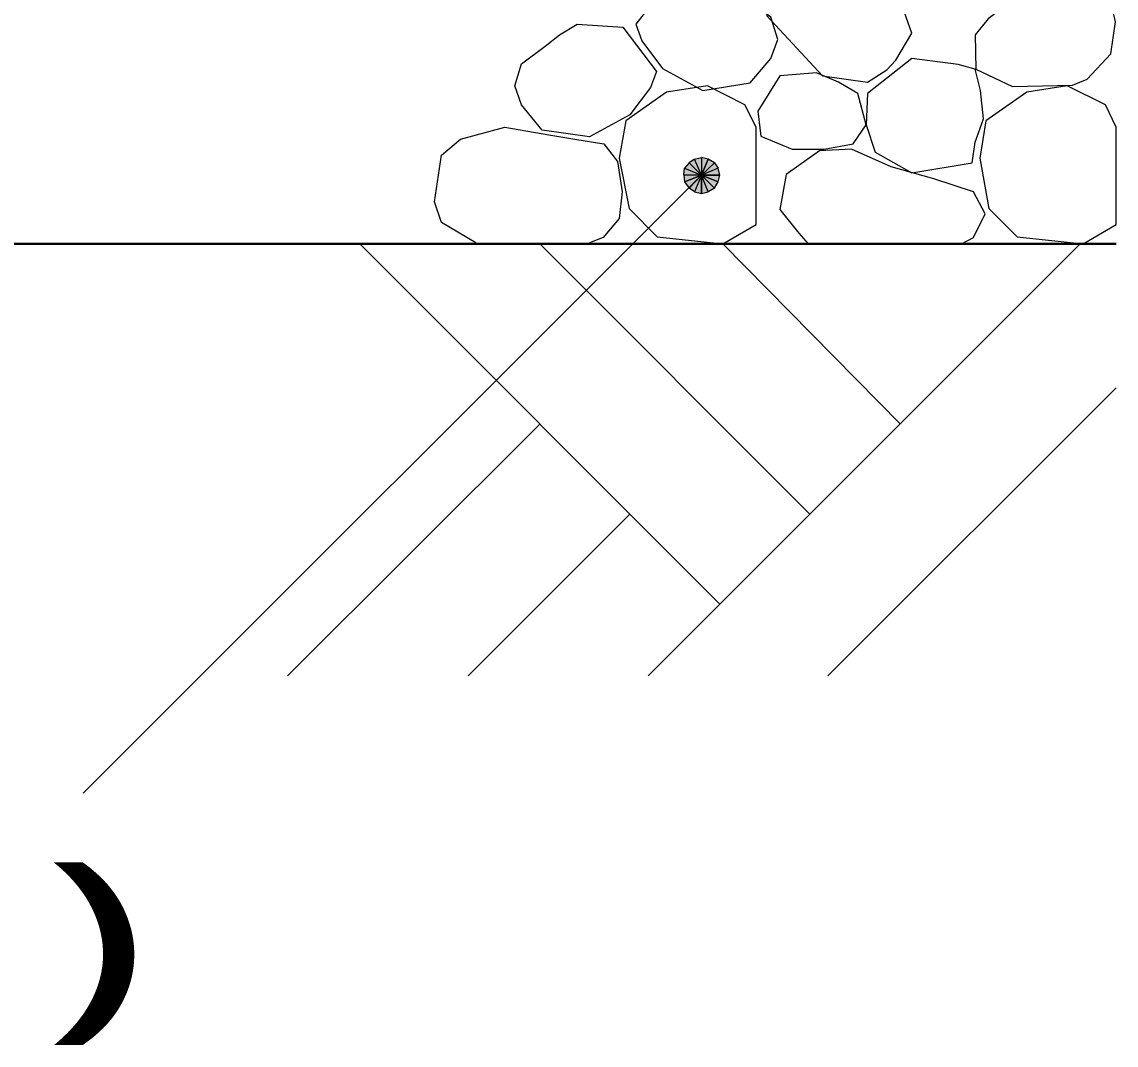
# Model space of a CAD drawing. Header units: millimetres. Extents: x 0 to 420, y 0 to 297.
# Drawn here: x 174.3 to 204.68, y 83.45 to 111.87 of the extents above; entities that cross this region are included whole.
import ezdxf
from ezdxf.enums import TextEntityAlignment as Align

# ---------------------------------------------------------------- set-up
doc = ezdxf.new("R2010")
doc.units = ezdxf.units.MM
doc.styles.add('kst32b', font='NotoSansJP-Variable.ttf')

msp = doc.modelspace()

# ---------------------------------------------------------------- hatches: boundary and pattern name
h = msp.add_hatch(color=7)
h.paths.add_polyline_path([(192.828, 107.95), (192.701, 107.802), (193.167, 107.611), (192.828, 107.95)])
h.paths.add_polyline_path([(192.701, 107.802), (193.167, 107.611), (192.68, 107.611), (192.701, 107.802)])
h.paths.add_polyline_path([(193.167, 107.611), (192.68, 107.611), (192.701, 107.421), (193.167, 107.611)])
h = msp.add_hatch(color=7)
h.paths.add_polyline_path([(193.358, 108.056), (193.167, 108.098), (193.167, 107.611), (193.358, 108.056)])
h.paths.add_polyline_path([(193.167, 108.098), (193.167, 107.611), (192.977, 108.056), (193.167, 108.098)])
h.paths.add_polyline_path([(193.167, 107.611), (192.977, 108.056), (192.828, 107.95), (193.167, 107.611)])
h = msp.add_hatch(color=7)
h.paths.add_polyline_path([(193.675, 107.611), (193.633, 107.802), (193.167, 107.611), (193.675, 107.611)])
h.paths.add_polyline_path([(193.633, 107.802), (193.167, 107.611), (193.527, 107.95), (193.633, 107.802)])
h.paths.add_polyline_path([(193.167, 107.611), (193.527, 107.95), (193.358, 108.056), (193.167, 107.611)])
h = msp.add_hatch(color=7)
h.paths.add_polyline_path([(192.701, 107.421), (192.828, 107.252), (193.167, 107.611), (192.701, 107.421)])
h.paths.add_polyline_path([(192.828, 107.252), (193.167, 107.611), (192.977, 107.146), (192.828, 107.252)])
h.paths.add_polyline_path([(193.167, 107.611), (192.977, 107.146), (193.167, 107.103), (193.167, 107.611)])
h = msp.add_hatch(color=7)
h.paths.add_polyline_path([(193.167, 107.103), (193.358, 107.146), (193.167, 107.611), (193.167, 107.103)])
h.paths.add_polyline_path([(193.358, 107.146), (193.167, 107.611), (193.527, 107.252), (193.358, 107.146)])
h.paths.add_polyline_path([(193.167, 107.611), (193.527, 107.252), (193.633, 107.421), (193.167, 107.611)])
msp.add_hatch(color=7).paths.add_polyline_path([(193.633, 107.421), (193.675, 107.611), (193.167, 107.611), (193.633, 107.421)])

# ---------------------------------------------------------------- linework, layer by layer
at = {"lineweight": 13}
for points in [[(198.311, 110.532), (198.564, 110.807), (199.009, 111.548), (198.692, 112.437), (197.908, 113.623), (196.765, 114.194), (195.114, 113.051), (194.987, 112.035), (196.533, 110.363), (197.781, 110.194)], [(203.475, 110.109), (203.877, 110.278), (204.534, 110.977), (204.661, 111.866), (204.491, 112.649), (204.279, 113.136), (203.645, 113.813), (203.073, 113.623), (202.184, 113.284), (201.888, 112.522), (201.126, 111.95), (200.766, 111.506), (200.787, 110.554), (201.803, 110.067)], [(194.522, 110.172), (195.093, 110.85), (195.284, 111.379), (195.093, 111.993), (194.437, 112.48), (194.035, 112.818), (193.548, 113.093), (192.278, 113.009), (191.347, 111.802), (191.516, 111.337), (192.087, 110.575), (193.209, 109.961)], [(188.743, 108.86), (188.172, 109.559), (187.981, 110.088), (188.172, 110.702), (188.828, 111.188), (189.23, 111.506), (189.717, 111.802), (190.987, 111.718), (191.918, 110.49), (191.749, 110.046), (191.177, 109.284), (190.055, 108.67)], [(200.766, 108.521), (200.999, 109.178), (200.914, 109.961), (200.766, 110.554), (200.3, 110.68), (199.009, 110.85), (197.781, 109.876), (197.739, 109.008), (197.993, 108.246), (199.009, 107.675), (200.681, 107.95)], [(196.575, 108.331), (197.379, 108.479), (197.739, 109.008), (197.506, 109.876), (196.977, 110.194), (196.363, 110.448), (195.347, 110.363), (194.733, 109.389), (194.818, 108.691), (195.686, 108.331)], [(194.691, 108.945), (194.374, 109.559), (193.336, 110.088), (192.193, 109.918), (191.071, 109.114), (190.881, 108.077), (191.156, 106.68), (191.939, 105.897), (193.76, 105.706), (194.691, 106.236)], [(204.682, 108.945), (204.385, 109.559), (203.327, 110.088), (202.205, 109.918), (201.062, 109.114), (200.893, 108.077), (201.147, 106.68), (201.93, 105.897), (203.771, 105.706), (204.682, 106.236)]]:
    msp.add_lwpolyline(points, close=True, dxfattribs=at)
for points in [[(186.902, 105.727), (185.949, 106.299), (185.759, 106.871), (185.949, 108.162), (186.478, 108.606), (187.706, 108.945), (188.934, 108.733), (189.653, 108.606), (190.458, 108.479), (190.839, 107.992), (190.966, 107.146), (190.881, 106.405), (190.437, 105.876), (190.055, 105.727)], [(200.385, 105.706), (200.724, 105.876), (201.041, 106.532), (200.724, 107.146), (199.623, 107.505), (198.437, 107.844), (197.337, 108.331), (196.448, 108.289), (195.517, 107.632), (195.347, 106.659), (195.876, 106.003), (196.13, 105.706)], [(193.167, 107.611), (176.001, 90.445)], [(183.684, 105.706), (193.675, 95.695)], [(196.173, 98.192), (188.68, 105.706)], [(191.685, 93.705), (203.687, 105.706)], [(193.76, 105.706), (198.692, 100.69)], [(204.682, 101.706), (196.681, 93.705)], [(181.674, 93.705), (188.68, 100.69)], [(191.177, 98.192), (186.69, 93.705)]]:
    msp.add_lwpolyline(points, dxfattribs=at)
at = {"lineweight": 0}
for points in [[(192.828, 107.95), (192.701, 107.802), (193.167, 107.611)], [(193.167, 107.611), (192.977, 108.056), (192.828, 107.95)], [(193.167, 108.098), (193.167, 107.611), (192.977, 108.056)], [(193.358, 108.056), (193.167, 108.098), (193.167, 107.611)], [(193.167, 107.611), (193.527, 107.95), (193.358, 108.056)], [(193.633, 107.802), (193.167, 107.611), (193.527, 107.95)], [(192.701, 107.802), (193.167, 107.611), (192.68, 107.611)], [(193.167, 107.611), (192.68, 107.611), (192.701, 107.421)], [(192.701, 107.421), (192.828, 107.252), (193.167, 107.611)], [(192.828, 107.252), (193.167, 107.611), (192.977, 107.146)], [(193.167, 107.611), (192.977, 107.146), (193.167, 107.103)], [(193.675, 107.611), (193.633, 107.802), (193.167, 107.611)], [(193.167, 107.103), (193.358, 107.146), (193.167, 107.611)], [(193.358, 107.146), (193.167, 107.611), (193.527, 107.252)], [(193.167, 107.611), (193.527, 107.252), (193.633, 107.421)], [(193.633, 107.421), (193.675, 107.611), (193.167, 107.611)]]:
    msp.add_lwpolyline(points, close=True, dxfattribs=at)
at = {"lineweight": 30}
msp.add_lwpolyline([(204.682, 105.706), (133.689, 105.706)], dxfattribs=at)

# ---------------------------------------------------------------- texts
at = {"style": 'kst32b'}
msp.add_text('(          )', height=4.15825, dxfattribs=at).set_placement((146.621, 84.37), (177.808, 84.37), align=Align.FIT)

doc.saveas('drawing.dxf')
